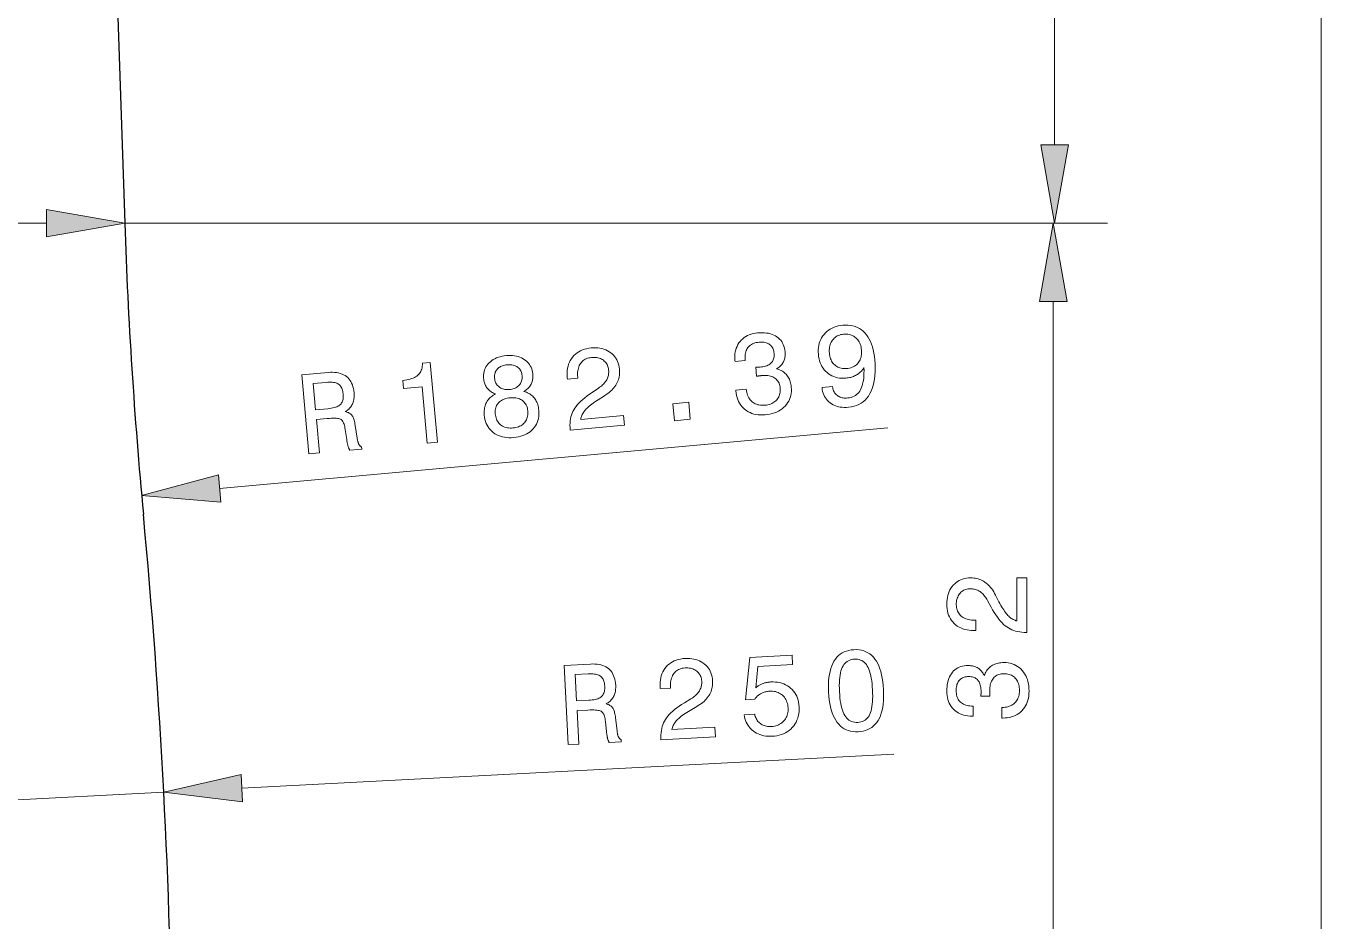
# Model space of a CAD drawing. Extents: x 0 to 297, y 0 to 420.
# Drawn here: x 159.13 to 208.02, y 247.04 to 280.85 of the extents above; entities that cross this region are included whole.
import ezdxf

# ---------------------------------------------------------------- set-up
doc = ezdxf.new("R2010")
doc.units = 0

msp = doc.modelspace()

# ---------------------------------------------------------------- linework, layer by layer
at = {"color": 7, "lineweight": 30}
msp.add_line((160.663, 338.402), (162.863, 273.402), dxfattribs=at)
at = {"color": 7, "lineweight": 13}
for p, q in [((197.963, 276.356), (197.963, 338.447)), ((208.02, 118.356), (208.02, 338.447)), ((136.018, 273.402), (159.909, 273.402)), ((162.863, 273.402), (199.963, 273.402)), ((162.863, 273.402), (199.912, 273.402)), ((197.912, 244.356), (197.912, 270.447)), ((166.445, 263.383), (191.673, 265.668)), ((167.287, 252.067), (191.897, 253.35))]:
    msp.add_line(p, q, dxfattribs=at)
at = {"color": 7, "lineweight": 13, "ltscale": 0.25}
msp.add_line((154.35, 251.393), (164.337, 251.913), dxfattribs=at)
at = {"color": 7, "lineweight": 13}
for points in [[(197.442, 276.356), (197.963, 273.402), (198.484, 276.356)], [(159.909, 272.881), (162.863, 273.402), (159.909, 273.922)], [(198.432, 270.447), (197.912, 273.402), (197.391, 270.447)], [(189.183, 267.192), (189.578, 267.228), (189.586, 267.184), (189.595, 267.143), (189.608, 267.103), (189.622, 267.066), (189.64, 267.032), (189.659, 266.999), (189.681, 266.969), (189.706, 266.94), (189.733, 266.914), (189.762, 266.891), (189.794, 266.87), (189.827, 266.851), (189.862, 266.835), (189.899, 266.822), (189.938, 266.811), (189.978, 266.804), (190.021, 266.799), (190.065, 266.796), (190.111, 266.797), (190.159, 266.8), (190.223, 266.808), (190.283, 266.822), (190.339, 266.84), (190.392, 266.864), (190.442, 266.893), (190.488, 266.927), (190.53, 266.966), (190.569, 267.01), (190.605, 267.059), (190.636, 267.113), (190.665, 267.172), (190.69, 267.237), (190.711, 267.307), (190.729, 267.382), (190.744, 267.463), (190.755, 267.549), (190.763, 267.641), (190.767, 267.737), (190.768, 267.84), (190.766, 267.947), (190.743, 267.913), (190.719, 267.88), (190.694, 267.849), (190.667, 267.819), (190.64, 267.791), (190.611, 267.764), (190.58, 267.738), (190.549, 267.715), (190.516, 267.692), (190.482, 267.671), (190.447, 267.652), (190.411, 267.635), (190.374, 267.618), (190.336, 267.604), (190.297, 267.591), (190.257, 267.58), (190.216, 267.57), (190.174, 267.562), (190.131, 267.556), (190.087, 267.551), (190.003, 267.546), (189.922, 267.547), (189.844, 267.554), (189.769, 267.566), (189.696, 267.584), (189.626, 267.608), (189.559, 267.638), (189.494, 267.673), (189.432, 267.714), (189.373, 267.76), (189.318, 267.812), (189.268, 267.868), (189.222, 267.927), (189.182, 267.99), (189.146, 268.058), (189.116, 268.129), (189.09, 268.204), (189.07, 268.283), (189.054, 268.367), (189.044, 268.454), (189.039, 268.542), (189.039, 268.627), (189.046, 268.709), (189.059, 268.788), (189.077, 268.865), (189.102, 268.939), (189.132, 269.009), (189.168, 269.077), (189.21, 269.142), (189.258, 269.204), (189.311, 269.262), (189.368, 269.315), (189.429, 269.363), (189.494, 269.405), (189.563, 269.442), (189.636, 269.474), (189.713, 269.501), (189.793, 269.522), (189.878, 269.538), (189.967, 269.549), (190.069, 269.555), (190.168, 269.553), (190.262, 269.543), (190.351, 269.525), (190.437, 269.5), (190.518, 269.467), (190.595, 269.427), (190.668, 269.378), (190.736, 269.322), (190.801, 269.258), (190.861, 269.187), (190.915, 269.109), (190.965, 269.024), (191.01, 268.932), (191.05, 268.834), (191.084, 268.728), (191.114, 268.615), (191.139, 268.496), (191.159, 268.369), (191.174, 268.236), (191.185, 268.078), (191.19, 267.926), (191.188, 267.782), (191.18, 267.644), (191.165, 267.514), (191.143, 267.39), (191.115, 267.273), (191.08, 267.163), (191.039, 267.06), (190.991, 266.964), (190.936, 266.875), (190.876, 266.795), (190.811, 266.723), (190.739, 266.659), (190.661, 266.604), (190.578, 266.557), (190.489, 266.518), (190.394, 266.487), (190.293, 266.465), (190.186, 266.451), (190.103, 266.445), (190.023, 266.445), (189.945, 266.449), (189.871, 266.458), (189.8, 266.472), (189.732, 266.491), (189.667, 266.515), (189.605, 266.543), (189.546, 266.576), (189.49, 266.614), (189.438, 266.656), (189.39, 266.702), (189.348, 266.751), (189.31, 266.803), (189.277, 266.86), (189.249, 266.919), (189.225, 266.982), (189.207, 267.048), (189.193, 267.118)], [(185.928, 267.096), (186.325, 267.132), (186.333, 267.071), (186.345, 267.012), (186.359, 266.957), (186.376, 266.905), (186.397, 266.857), (186.42, 266.811), (186.446, 266.768), (186.475, 266.729), (186.507, 266.693), (186.542, 266.659), (186.58, 266.63), (186.62, 266.604), (186.662, 266.581), (186.707, 266.563), (186.754, 266.548), (186.804, 266.536), (186.855, 266.529), (186.91, 266.525), (186.966, 266.525), (187.025, 266.529), (187.082, 266.535), (187.137, 266.545), (187.189, 266.558), (187.238, 266.573), (187.284, 266.592), (187.328, 266.613), (187.368, 266.637), (187.406, 266.665), (187.441, 266.695), (187.474, 266.728), (187.503, 266.763), (187.528, 266.801), (187.55, 266.841), (187.569, 266.883), (187.584, 266.926), (187.595, 266.972), (187.602, 267.02), (187.606, 267.07), (187.607, 267.122), (187.604, 267.176), (187.597, 267.224), (187.588, 267.271), (187.576, 267.314), (187.56, 267.356), (187.542, 267.394), (187.52, 267.43), (187.495, 267.464), (187.467, 267.495), (187.436, 267.524), (187.401, 267.55), (187.364, 267.573), (187.325, 267.594), (187.283, 267.611), (187.238, 267.625), (187.191, 267.637), (187.142, 267.645), (187.09, 267.65), (187.035, 267.652), (186.979, 267.651), (186.919, 267.647), (186.911, 267.646), (186.902, 267.646), (186.894, 267.645), (186.885, 267.644), (186.876, 267.643), (186.868, 267.642), (186.859, 267.641), (186.85, 267.64), (186.841, 267.638), (186.831, 267.637), (186.822, 267.636), (186.812, 267.634), (186.801, 267.633), (186.79, 267.631), (186.778, 267.63), (186.766, 267.628), (186.753, 267.626), (186.739, 267.624), (186.725, 267.622), (186.71, 267.62), (186.68, 267.958), (186.689, 267.958), (186.698, 267.959), (186.707, 267.959), (186.716, 267.96), (186.725, 267.96), (186.734, 267.961), (186.742, 267.961), (186.751, 267.962), (186.76, 267.962), (186.768, 267.963), (186.776, 267.963), (186.785, 267.964), (186.793, 267.964), (186.801, 267.965), (186.809, 267.966), (186.816, 267.966), (186.824, 267.967), (186.831, 267.967), (186.839, 267.968), (186.846, 267.969), (186.902, 267.975), (186.955, 267.983), (187.005, 267.993), (187.052, 268.006), (187.096, 268.02), (187.136, 268.036), (187.173, 268.055), (187.207, 268.075), (187.237, 268.098), (187.265, 268.122), (187.289, 268.148), (187.311, 268.177), (187.329, 268.208), (187.344, 268.241), (187.357, 268.276), (187.366, 268.313), (187.372, 268.353), (187.375, 268.395), (187.376, 268.438), (187.373, 268.484), (187.367, 268.528), (187.36, 268.57), (187.349, 268.61), (187.336, 268.647), (187.321, 268.682), (187.303, 268.714), (187.282, 268.744), (187.259, 268.772), (187.234, 268.797), (187.206, 268.821), (187.175, 268.841), (187.143, 268.859), (187.108, 268.874), (187.071, 268.887), (187.033, 268.897), (186.991, 268.904), (186.948, 268.909), (186.903, 268.911), (186.855, 268.91), (186.805, 268.907), (186.75, 268.9), (186.697, 268.891), (186.648, 268.878), (186.601, 268.862), (186.558, 268.844), (186.517, 268.822), (186.48, 268.798), (186.446, 268.77), (186.415, 268.74), (186.386, 268.706), (186.361, 268.67), (186.34, 268.631), (186.321, 268.589), (186.306, 268.544), (186.293, 268.497), (186.285, 268.446), (186.279, 268.393), (186.277, 268.338), (186.277, 268.279), (186.281, 268.218), (185.899, 268.184), (185.897, 268.213), (185.891, 268.299), (185.892, 268.382), (185.897, 268.462), (185.908, 268.539), (185.925, 268.613), (185.947, 268.684), (185.974, 268.751), (186.007, 268.816), (186.045, 268.877), (186.088, 268.935), (186.137, 268.989), (186.189, 269.039), (186.245, 269.083), (186.306, 269.123), (186.37, 269.158), (186.439, 269.187), (186.511, 269.212), (186.587, 269.232), (186.668, 269.248), (186.752, 269.258), (186.842, 269.264), (186.928, 269.265), (187.01, 269.262), (187.089, 269.254), (187.163, 269.242), (187.234, 269.225), (187.302, 269.203), (187.365, 269.177), (187.425, 269.146), (187.481, 269.11), (187.533, 269.07), (187.58, 269.027), (187.623, 268.979), (187.66, 268.928), (187.693, 268.873), (187.721, 268.814), (187.745, 268.752), (187.764, 268.685), (187.778, 268.615), (187.787, 268.541), (187.79, 268.498), (187.791, 268.456), (187.79, 268.416), (187.786, 268.376), (187.781, 268.338), (187.774, 268.301), (187.765, 268.265), (187.753, 268.23), (187.74, 268.196), (187.725, 268.163), (187.708, 268.131), (187.688, 268.1), (187.667, 268.071), (187.644, 268.044), (187.619, 268.017), (187.592, 267.992), (187.562, 267.968), (187.531, 267.945), (187.498, 267.924), (187.464, 267.904), (187.512, 267.89), (187.559, 267.873), (187.604, 267.854), (187.646, 267.833), (187.686, 267.81), (187.724, 267.785), (187.76, 267.758), (187.794, 267.728), (187.825, 267.696), (187.855, 267.662), (187.882, 267.626), (187.907, 267.588), (187.929, 267.548), (187.95, 267.506), (187.967, 267.462), (187.983, 267.416), (187.996, 267.369), (188.007, 267.319), (188.015, 267.267), (188.021, 267.214), (188.026, 267.129), (188.025, 267.047), (188.017, 266.968), (188.003, 266.892), (187.983, 266.819), (187.957, 266.749), (187.924, 266.681), (187.886, 266.617), (187.841, 266.555), (187.79, 266.496), (187.734, 266.441), (187.673, 266.391), (187.608, 266.346), (187.539, 266.305), (187.465, 266.27), (187.388, 266.239), (187.305, 266.213), (187.219, 266.192), (187.128, 266.176), (187.033, 266.165), (186.942, 266.16), (186.854, 266.16), (186.77, 266.166), (186.689, 266.178), (186.611, 266.195), (186.537, 266.219), (186.465, 266.248), (186.397, 266.282), (186.333, 266.323), (186.271, 266.369), (186.214, 266.42), (186.162, 266.476), (186.115, 266.535), (186.073, 266.599), (186.036, 266.667), (186.005, 266.738), (185.978, 266.814), (185.957, 266.894), (185.941, 266.978), (185.931, 267.067)], [(189.459, 268.495), (189.466, 268.439), (189.476, 268.385), (189.488, 268.333), (189.504, 268.285), (189.523, 268.238), (189.545, 268.195), (189.569, 268.154), (189.597, 268.116), (189.628, 268.08), (189.662, 268.047), (189.698, 268.017), (189.736, 267.991), (189.775, 267.968), (189.817, 267.949), (189.86, 267.934), (189.905, 267.922), (189.952, 267.914), (190, 267.91), (190.05, 267.909), (190.102, 267.912), (190.16, 267.919), (190.214, 267.929), (190.266, 267.943), (190.315, 267.959), (190.361, 267.979), (190.404, 268.002), (190.444, 268.028), (190.482, 268.057), (190.516, 268.09), (190.548, 268.125), (190.576, 268.164), (190.601, 268.204), (190.623, 268.247), (190.64, 268.292), (190.655, 268.339), (190.665, 268.389), (190.672, 268.441), (190.676, 268.495), (190.676, 268.551), (190.672, 268.61), (190.665, 268.668), (190.655, 268.724), (190.642, 268.777), (190.626, 268.828), (190.606, 268.875), (190.584, 268.92), (190.558, 268.962), (190.529, 269.002), (190.497, 269.038), (190.462, 269.072), (190.424, 269.103), (190.385, 269.129), (190.343, 269.153), (190.3, 269.172), (190.254, 269.187), (190.207, 269.199), (190.158, 269.207), (190.106, 269.212), (190.053, 269.212), (189.998, 269.209), (189.945, 269.202), (189.895, 269.192), (189.847, 269.179), (189.802, 269.162), (189.759, 269.142), (189.719, 269.118), (189.68, 269.09), (189.645, 269.06), (189.611, 269.026), (189.581, 268.988), (189.553, 268.948), (189.528, 268.905), (189.507, 268.861), (189.49, 268.815), (189.476, 268.767), (189.466, 268.716), (189.459, 268.664), (189.455, 268.61), (189.455, 268.554)], [(176.862, 266.952), (176.822, 266.967), (176.783, 266.984), (176.747, 267.002), (176.712, 267.022), (176.679, 267.043), (176.648, 267.066), (176.619, 267.09), (176.592, 267.115), (176.567, 267.142), (176.543, 267.171), (176.522, 267.201), (176.502, 267.233), (176.484, 267.266), (176.468, 267.301), (176.454, 267.337), (176.441, 267.376), (176.431, 267.415), (176.422, 267.457), (176.415, 267.5), (176.41, 267.544), (176.407, 267.612), (176.409, 267.677), (176.416, 267.74), (176.428, 267.801), (176.446, 267.86), (176.47, 267.917), (176.498, 267.972), (176.533, 268.025), (176.572, 268.075), (176.617, 268.124), (176.666, 268.169), (176.719, 268.211), (176.775, 268.248), (176.835, 268.282), (176.899, 268.311), (176.966, 268.337), (177.036, 268.358), (177.11, 268.376), (177.187, 268.389), (177.268, 268.399), (177.35, 268.404), (177.429, 268.405), (177.505, 268.401), (177.578, 268.392), (177.649, 268.379), (177.716, 268.362), (177.781, 268.339), (177.843, 268.313), (177.902, 268.281), (177.959, 268.245), (178.011, 268.206), (178.059, 268.163), (178.101, 268.117), (178.139, 268.068), (178.172, 268.016), (178.2, 267.962), (178.224, 267.904), (178.242, 267.843), (178.255, 267.779), (178.264, 267.712), (178.267, 267.667), (178.268, 267.623), (178.267, 267.581), (178.264, 267.539), (178.259, 267.499), (178.252, 267.461), (178.243, 267.423), (178.231, 267.387), (178.218, 267.353), (178.202, 267.319), (178.185, 267.287), (178.165, 267.256), (178.143, 267.226), (178.119, 267.197), (178.093, 267.169), (178.064, 267.143), (178.033, 267.118), (178.001, 267.094), (177.966, 267.071), (177.928, 267.049), (177.978, 267.034), (178.025, 267.016), (178.071, 266.997), (178.114, 266.975), (178.154, 266.951), (178.193, 266.925), (178.229, 266.897), (178.263, 266.866), (178.295, 266.834), (178.325, 266.799), (178.352, 266.762), (178.377, 266.723), (178.399, 266.682), (178.42, 266.639), (178.438, 266.595), (178.453, 266.548), (178.466, 266.499), (178.477, 266.449), (178.486, 266.396), (178.492, 266.342), (178.497, 266.257), (178.496, 266.176), (178.489, 266.097), (178.476, 266.021), (178.457, 265.949), (178.433, 265.879), (178.402, 265.812), (178.366, 265.749), (178.324, 265.688), (178.276, 265.63), (178.223, 265.576), (178.165, 265.527), (178.103, 265.483), (178.037, 265.443), (177.967, 265.408), (177.892, 265.378), (177.812, 265.353), (177.729, 265.333), (177.641, 265.317), (177.549, 265.306), (177.456, 265.3), (177.366, 265.3), (177.281, 265.305), (177.198, 265.316), (177.119, 265.332), (177.044, 265.353), (176.971, 265.38), (176.903, 265.413), (176.838, 265.451), (176.776, 265.494), (176.718, 265.542), (176.666, 265.595), (176.619, 265.651), (176.577, 265.711), (176.541, 265.775), (176.509, 265.843), (176.483, 265.915), (176.462, 265.992), (176.447, 266.072), (176.436, 266.156), (176.433, 266.21), (176.432, 266.264), (176.433, 266.315), (176.438, 266.365), (176.445, 266.414), (176.454, 266.461), (176.466, 266.507), (176.481, 266.551), (176.499, 266.594), (176.519, 266.635), (176.542, 266.675), (176.567, 266.713), (176.595, 266.749), (176.625, 266.783), (176.658, 266.816), (176.694, 266.846), (176.732, 266.875), (176.773, 266.903), (176.816, 266.928)], [(179.678, 265.586), (179.677, 265.598), (179.671, 265.686), (179.67, 265.77), (179.673, 265.853), (179.68, 265.932), (179.692, 266.009), (179.708, 266.084), (179.728, 266.156), (179.753, 266.226), (179.782, 266.293), (179.816, 266.357), (179.855, 266.42), (179.901, 266.484), (179.953, 266.549), (180.012, 266.614), (180.078, 266.679), (180.15, 266.745), (180.229, 266.811), (180.315, 266.878), (180.407, 266.945), (180.506, 267.013), (180.747, 267.175), (180.789, 267.204), (180.829, 267.234), (180.866, 267.263), (180.901, 267.294), (180.933, 267.324), (180.963, 267.355), (180.99, 267.387), (181.014, 267.419), (181.036, 267.451), (181.056, 267.483), (181.073, 267.517), (181.088, 267.551), (181.101, 267.586), (181.111, 267.621), (181.119, 267.658), (181.125, 267.696), (181.129, 267.734), (181.131, 267.774), (181.131, 267.814), (181.128, 267.855), (181.122, 267.901), (181.113, 267.946), (181.101, 267.988), (181.086, 268.028), (181.068, 268.066), (181.047, 268.102), (181.022, 268.135), (180.995, 268.167), (180.964, 268.196), (180.931, 268.223), (180.894, 268.248), (180.856, 268.27), (180.816, 268.288), (180.774, 268.303), (180.73, 268.316), (180.684, 268.325), (180.637, 268.331), (180.587, 268.334), (180.535, 268.333), (180.482, 268.33), (180.429, 268.323), (180.379, 268.313), (180.331, 268.3), (180.286, 268.282), (180.244, 268.262), (180.204, 268.238), (180.167, 268.21), (180.132, 268.179), (180.1, 268.145), (180.071, 268.106), (180.045, 268.065), (180.022, 268.022), (180.003, 267.976), (179.986, 267.927), (179.974, 267.876), (179.964, 267.823), (179.958, 267.767), (179.956, 267.709), (179.957, 267.648), (179.961, 267.584), (179.964, 267.548), (179.573, 267.513), (179.568, 267.574), (179.562, 267.667), (179.562, 267.756), (179.568, 267.842), (179.58, 267.924), (179.597, 268.003), (179.62, 268.079), (179.648, 268.151), (179.683, 268.22), (179.723, 268.285), (179.769, 268.347), (179.82, 268.404), (179.875, 268.457), (179.935, 268.504), (179.998, 268.546), (180.067, 268.583), (180.139, 268.614), (180.216, 268.641), (180.297, 268.662), (180.383, 268.678), (180.472, 268.689), (180.559, 268.694), (180.643, 268.695), (180.724, 268.689), (180.802, 268.679), (180.877, 268.664), (180.949, 268.643), (181.018, 268.617), (181.084, 268.586), (181.147, 268.549), (181.207, 268.508), (181.264, 268.462), (181.315, 268.412), (181.361, 268.359), (181.402, 268.303), (181.437, 268.242), (181.468, 268.179), (181.493, 268.111), (181.513, 268.04), (181.528, 267.966), (181.538, 267.888), (181.542, 267.827), (181.542, 267.767), (181.54, 267.708), (181.534, 267.651), (181.524, 267.595), (181.511, 267.54), (181.495, 267.486), (181.476, 267.434), (181.453, 267.383), (181.427, 267.333), (181.398, 267.284), (181.365, 267.236), (181.328, 267.189), (181.289, 267.143), (181.245, 267.098), (181.198, 267.054), (181.148, 267.011), (181.094, 266.968), (181.037, 266.927), (180.977, 266.887), (180.736, 266.736), (180.67, 266.692), (180.607, 266.65), (180.549, 266.609), (180.494, 266.569), (180.444, 266.53), (180.397, 266.492), (180.355, 266.455), (180.316, 266.419), (180.282, 266.385), (180.251, 266.351), (180.224, 266.318), (180.199, 266.284), (180.176, 266.249), (180.155, 266.215), (180.136, 266.179), (180.119, 266.143), (180.105, 266.107), (180.093, 266.07), (180.083, 266.032), (180.075, 265.994), (181.696, 266.141), (181.73, 265.772)], [(174.28, 265.097), (174.088, 267.221), (173.39, 267.158), (173.363, 267.463), (173.438, 267.472), (173.508, 267.484), (173.574, 267.497), (173.636, 267.513), (173.694, 267.532), (173.748, 267.552), (173.798, 267.575), (173.843, 267.6), (173.884, 267.627), (173.921, 267.656), (173.954, 267.688), (173.984, 267.723), (174.011, 267.761), (174.035, 267.802), (174.055, 267.846), (174.072, 267.894), (174.085, 267.944), (174.096, 267.997), (174.103, 268.053), (174.106, 268.112), (174.398, 268.139), (174.671, 265.132)], [(176.823, 267.548), (176.828, 267.506), (176.836, 267.466), (176.846, 267.428), (176.86, 267.392), (176.876, 267.358), (176.894, 267.325), (176.915, 267.295), (176.939, 267.267), (176.966, 267.241), (176.996, 267.216), (177.027, 267.194), (177.06, 267.175), (177.095, 267.158), (177.131, 267.144), (177.169, 267.133), (177.209, 267.125), (177.25, 267.12), (177.293, 267.117), (177.338, 267.117), (177.384, 267.12), (177.431, 267.126), (177.475, 267.134), (177.517, 267.144), (177.557, 267.157), (177.595, 267.172), (177.63, 267.19), (177.664, 267.21), (177.695, 267.232), (177.724, 267.257), (177.751, 267.285), (177.776, 267.314), (177.797, 267.345), (177.816, 267.377), (177.831, 267.41), (177.844, 267.445), (177.854, 267.482), (177.86, 267.52), (177.864, 267.559), (177.864, 267.6), (177.862, 267.642), (177.857, 267.684), (177.849, 267.723), (177.839, 267.761), (177.826, 267.796), (177.81, 267.83), (177.792, 267.861), (177.771, 267.891), (177.748, 267.918), (177.721, 267.943), (177.693, 267.966), (177.662, 267.987), (177.629, 268.005), (177.595, 268.02), (177.558, 268.033), (177.52, 268.043), (177.479, 268.051), (177.437, 268.056), (177.393, 268.058), (177.347, 268.057), (177.3, 268.054), (177.252, 268.049), (177.208, 268.041), (177.165, 268.031), (177.125, 268.019), (177.087, 268.004), (177.051, 267.987), (177.017, 267.968), (176.986, 267.947), (176.957, 267.923), (176.931, 267.897), (176.907, 267.869), (176.886, 267.84), (176.867, 267.809), (176.852, 267.776), (176.84, 267.742), (176.831, 267.706), (176.824, 267.669), (176.821, 267.63), (176.82, 267.59)], [(169.813, 264.692), (169.543, 267.676), (170.54, 267.766), (170.627, 267.772), (170.709, 267.773), (170.788, 267.769), (170.863, 267.76), (170.934, 267.747), (171.001, 267.729), (171.065, 267.706), (171.124, 267.679), (171.18, 267.646), (171.232, 267.61), (171.28, 267.568), (171.324, 267.522), (171.363, 267.472), (171.398, 267.417), (171.429, 267.358), (171.456, 267.295), (171.479, 267.227), (171.497, 267.155), (171.511, 267.078), (171.52, 266.997), (171.524, 266.949), (171.525, 266.902), (171.524, 266.856), (171.521, 266.812), (171.516, 266.768), (171.509, 266.727), (171.499, 266.686), (171.488, 266.647), (171.474, 266.609), (171.458, 266.573), (171.44, 266.538), (171.42, 266.504), (171.398, 266.472), (171.374, 266.441), (171.348, 266.411), (171.32, 266.383), (171.29, 266.357), (171.258, 266.332), (171.223, 266.308), (171.187, 266.286), (171.22, 266.278), (171.251, 266.269), (171.28, 266.258), (171.308, 266.246), (171.333, 266.233), (171.358, 266.218), (171.38, 266.202), (171.401, 266.185), (171.419, 266.166), (171.437, 266.146), (171.452, 266.124), (171.468, 266.098), (171.482, 266.069), (171.496, 266.036), (171.509, 266), (171.521, 265.96), (171.532, 265.917), (171.543, 265.87), (171.553, 265.82), (171.562, 265.767), (171.637, 265.285), (171.642, 265.254), (171.648, 265.226), (171.653, 265.199), (171.659, 265.173), (171.665, 265.15), (171.671, 265.128), (171.678, 265.108), (171.684, 265.089), (171.691, 265.073), (171.698, 265.058), (171.706, 265.044), (171.714, 265.031), (171.723, 265.019), (171.732, 265.007), (171.742, 264.996), (171.752, 264.987), (171.764, 264.977), (171.775, 264.969), (171.788, 264.961), (171.801, 264.955), (171.808, 264.873), (171.357, 264.832), (171.35, 264.841), (171.343, 264.852), (171.337, 264.864), (171.331, 264.876), (171.324, 264.89), (171.318, 264.904), (171.312, 264.92), (171.307, 264.936), (171.301, 264.954), (171.295, 264.972), (171.29, 264.992), (171.284, 265.013), (171.279, 265.035), (171.273, 265.059), (171.268, 265.084), (171.263, 265.111), (171.258, 265.138), (171.252, 265.168), (171.247, 265.198), (171.242, 265.23), (171.186, 265.615), (171.177, 265.67), (171.166, 265.722), (171.154, 265.77), (171.141, 265.813), (171.126, 265.852), (171.11, 265.887), (171.093, 265.917), (171.074, 265.944), (171.054, 265.966), (171.032, 265.984), (171.007, 265.998), (170.976, 266.011), (170.938, 266.021), (170.895, 266.028), (170.846, 266.033), (170.79, 266.036), (170.729, 266.037), (170.661, 266.035), (170.587, 266.031), (170.508, 266.025), (170.098, 265.988), (170.212, 264.728)], [(170.462, 267.391), (169.975, 267.346), (170.065, 266.353), (170.525, 266.395), (170.593, 266.402), (170.656, 266.412), (170.715, 266.423), (170.77, 266.436), (170.82, 266.451), (170.866, 266.468), (170.907, 266.487), (170.944, 266.507), (170.976, 266.53), (171.004, 266.555), (171.028, 266.582), (171.049, 266.612), (171.067, 266.644), (171.082, 266.68), (171.094, 266.718), (171.103, 266.759), (171.108, 266.803), (171.111, 266.85), (171.111, 266.899), (171.107, 266.952), (171.101, 267.003), (171.093, 267.051), (171.082, 267.096), (171.069, 267.137), (171.053, 267.175), (171.034, 267.211), (171.014, 267.242), (170.99, 267.271), (170.965, 267.296), (170.937, 267.318), (170.906, 267.337), (170.871, 267.354), (170.832, 267.368), (170.79, 267.379), (170.745, 267.387), (170.695, 267.393), (170.643, 267.397), (170.586, 267.397), (170.526, 267.395)], [(176.849, 266.202), (176.856, 266.148), (176.865, 266.098), (176.878, 266.049), (176.894, 266.004), (176.913, 265.961), (176.935, 265.921), (176.96, 265.883), (176.988, 265.848), (177.019, 265.815), (177.053, 265.785), (177.09, 265.758), (177.129, 265.734), (177.17, 265.714), (177.213, 265.697), (177.258, 265.684), (177.306, 265.674), (177.355, 265.667), (177.407, 265.664), (177.46, 265.664), (177.516, 265.667), (177.572, 265.674), (177.625, 265.683), (177.675, 265.696), (177.723, 265.711), (177.768, 265.73), (177.81, 265.751), (177.849, 265.776), (177.886, 265.803), (177.92, 265.833), (177.952, 265.866), (177.98, 265.902), (178.005, 265.94), (178.026, 265.979), (178.044, 266.021), (178.059, 266.065), (178.069, 266.11), (178.077, 266.158), (178.08, 266.208), (178.081, 266.259), (178.078, 266.313), (178.071, 266.362), (178.062, 266.41), (178.05, 266.454), (178.035, 266.497), (178.016, 266.537), (177.994, 266.574), (177.97, 266.609), (177.942, 266.642), (177.911, 266.672), (177.877, 266.7), (177.841, 266.725), (177.802, 266.747), (177.761, 266.766), (177.718, 266.781), (177.673, 266.793), (177.625, 266.803), (177.575, 266.809), (177.523, 266.811), (177.469, 266.811), (177.413, 266.807), (177.357, 266.801), (177.304, 266.791), (177.253, 266.779), (177.206, 266.765), (177.161, 266.747), (177.119, 266.727), (177.079, 266.704), (177.042, 266.678), (177.008, 266.65), (176.977, 266.618), (176.948, 266.585), (176.923, 266.55), (176.902, 266.513), (176.884, 266.474), (176.87, 266.433), (176.859, 266.39), (176.851, 266.346), (176.847, 266.3), (176.846, 266.251)], [(183.615, 265.942), (183.557, 266.583), (184.151, 266.637), (184.209, 265.996)], [(166.398, 263.902), (163.503, 263.116), (166.492, 262.864)], [(196.912, 257.947), (196.899, 257.947), (196.811, 257.949), (196.727, 257.955), (196.645, 257.966), (196.566, 257.98), (196.491, 257.999), (196.418, 258.021), (196.348, 258.048), (196.281, 258.079), (196.217, 258.114), (196.156, 258.154), (196.096, 258.198), (196.037, 258.25), (195.977, 258.307), (195.918, 258.372), (195.859, 258.443), (195.8, 258.521), (195.741, 258.606), (195.682, 258.697), (195.623, 258.795), (195.564, 258.9), (195.425, 259.155), (195.4, 259.2), (195.374, 259.242), (195.348, 259.282), (195.321, 259.319), (195.293, 259.354), (195.265, 259.386), (195.236, 259.416), (195.207, 259.443), (195.177, 259.468), (195.146, 259.49), (195.114, 259.51), (195.082, 259.528), (195.048, 259.544), (195.013, 259.558), (194.978, 259.569), (194.941, 259.579), (194.903, 259.586), (194.864, 259.591), (194.823, 259.595), (194.782, 259.596), (194.736, 259.594), (194.691, 259.589), (194.648, 259.581), (194.606, 259.569), (194.567, 259.555), (194.529, 259.537), (194.494, 259.516), (194.46, 259.491), (194.428, 259.463), (194.397, 259.432), (194.37, 259.398), (194.345, 259.362), (194.323, 259.324), (194.304, 259.284), (194.288, 259.241), (194.274, 259.196), (194.264, 259.149), (194.257, 259.1), (194.252, 259.048), (194.251, 258.995), (194.253, 258.941), (194.258, 258.891), (194.268, 258.842), (194.281, 258.796), (194.297, 258.751), (194.318, 258.71), (194.342, 258.67), (194.37, 258.633), (194.401, 258.598), (194.436, 258.566), (194.475, 258.536), (194.516, 258.509), (194.56, 258.486), (194.607, 258.465), (194.657, 258.448), (194.709, 258.434), (194.764, 258.423), (194.822, 258.415), (194.883, 258.41), (194.947, 258.409), (194.983, 258.409), (194.983, 258.017), (194.921, 258.017), (194.828, 258.019), (194.74, 258.027), (194.655, 258.041), (194.573, 258.06), (194.496, 258.084), (194.423, 258.114), (194.354, 258.149), (194.289, 258.189), (194.227, 258.235), (194.17, 258.286), (194.117, 258.342), (194.07, 258.402), (194.028, 258.466), (193.992, 258.533), (193.962, 258.604), (193.937, 258.679), (193.918, 258.758), (193.904, 258.841), (193.895, 258.927), (193.893, 259.018), (193.895, 259.105), (193.902, 259.188), (193.915, 259.268), (193.932, 259.345), (193.954, 259.418), (193.981, 259.488), (194.013, 259.555), (194.05, 259.618), (194.092, 259.677), (194.139, 259.734), (194.19, 259.786), (194.244, 259.832), (194.301, 259.873), (194.361, 259.908), (194.424, 259.938), (194.491, 259.963), (194.56, 259.982), (194.632, 259.996), (194.708, 260.004), (194.786, 260.007), (194.848, 260.005), (194.907, 260), (194.965, 259.992), (195.022, 259.981), (195.077, 259.967), (195.131, 259.949), (195.183, 259.928), (195.233, 259.904), (195.282, 259.877), (195.329, 259.846), (195.375, 259.813), (195.42, 259.776), (195.464, 259.735), (195.506, 259.691), (195.547, 259.644), (195.586, 259.593), (195.625, 259.539), (195.662, 259.482), (195.698, 259.421), (195.733, 259.357), (195.862, 259.104), (195.899, 259.034), (195.935, 258.968), (195.971, 258.906), (196.006, 258.849), (196.04, 258.795), (196.074, 258.745), (196.107, 258.699), (196.139, 258.658), (196.17, 258.62), (196.201, 258.587), (196.232, 258.556), (196.263, 258.528), (196.295, 258.502), (196.328, 258.478), (196.362, 258.456), (196.396, 258.437), (196.431, 258.419), (196.467, 258.404), (196.503, 258.39), (196.54, 258.379), (196.54, 260.007), (196.912, 260.007)], [(189.429, 255.687), (189.424, 255.836), (189.425, 255.977), (189.431, 256.112), (189.443, 256.24), (189.461, 256.36), (189.484, 256.474), (189.513, 256.58), (189.548, 256.68), (189.588, 256.772), (189.634, 256.858), (189.686, 256.936), (189.743, 257.007), (189.805, 257.07), (189.872, 257.125), (189.944, 257.173), (190.022, 257.213), (190.105, 257.245), (190.194, 257.269), (190.287, 257.286), (190.386, 257.295), (190.486, 257.296), (190.582, 257.29), (190.673, 257.275), (190.759, 257.251), (190.841, 257.22), (190.918, 257.181), (190.99, 257.133), (191.058, 257.078), (191.122, 257.014), (191.18, 256.942), (191.235, 256.862), (191.284, 256.774), (191.328, 256.679), (191.368, 256.576), (191.402, 256.465), (191.432, 256.347), (191.457, 256.22), (191.477, 256.087), (191.493, 255.945), (191.503, 255.795), (191.508, 255.646), (191.508, 255.504), (191.502, 255.369), (191.49, 255.241), (191.472, 255.121), (191.449, 255.008), (191.421, 254.901), (191.387, 254.802), (191.347, 254.711), (191.301, 254.626), (191.25, 254.549), (191.194, 254.479), (191.132, 254.417), (191.065, 254.362), (190.992, 254.315), (190.914, 254.276), (190.83, 254.244), (190.742, 254.22), (190.647, 254.203), (190.548, 254.194), (190.449, 254.193), (190.354, 254.2), (190.263, 254.215), (190.177, 254.238), (190.096, 254.269), (190.019, 254.309), (189.946, 254.356), (189.878, 254.412), (189.814, 254.476), (189.755, 254.547), (189.7, 254.627), (189.65, 254.715), (189.605, 254.81), (189.565, 254.912), (189.53, 255.022), (189.5, 255.14), (189.475, 255.266), (189.455, 255.399), (189.44, 255.539)], [(179.601, 253.71), (179.445, 256.702), (180.445, 256.754), (180.532, 256.756), (180.614, 256.754), (180.693, 256.747), (180.767, 256.736), (180.837, 256.72), (180.904, 256.699), (180.967, 256.674), (181.025, 256.644), (181.08, 256.61), (181.13, 256.571), (181.177, 256.528), (181.219, 256.48), (181.256, 256.429), (181.289, 256.373), (181.318, 256.312), (181.342, 256.248), (181.362, 256.18), (181.377, 256.107), (181.388, 256.03), (181.395, 255.948), (181.396, 255.9), (181.396, 255.853), (181.393, 255.807), (181.389, 255.763), (181.382, 255.72), (181.373, 255.678), (181.362, 255.638), (181.349, 255.599), (181.334, 255.562), (181.317, 255.526), (181.297, 255.492), (181.276, 255.459), (181.253, 255.428), (181.228, 255.398), (181.201, 255.369), (181.171, 255.342), (181.14, 255.317), (181.107, 255.293), (181.072, 255.271), (181.034, 255.25), (181.067, 255.241), (181.098, 255.23), (181.126, 255.219), (181.154, 255.206), (181.179, 255.192), (181.202, 255.176), (181.224, 255.159), (181.244, 255.141), (181.262, 255.122), (181.279, 255.101), (181.294, 255.078), (181.308, 255.052), (181.321, 255.022), (181.333, 254.988), (181.345, 254.952), (181.356, 254.912), (181.365, 254.868), (181.374, 254.821), (181.382, 254.771), (181.389, 254.717), (181.446, 254.233), (181.45, 254.202), (181.454, 254.173), (181.459, 254.146), (181.464, 254.12), (181.469, 254.097), (181.474, 254.075), (181.48, 254.054), (181.486, 254.035), (181.492, 254.018), (181.498, 254.003), (181.505, 253.989), (181.513, 253.976), (181.521, 253.963), (181.53, 253.951), (181.54, 253.94), (181.55, 253.93), (181.561, 253.921), (181.572, 253.912), (181.584, 253.904), (181.597, 253.896), (181.601, 253.814), (181.148, 253.791), (181.142, 253.801), (181.136, 253.811), (181.13, 253.823), (181.124, 253.836), (181.118, 253.85), (181.113, 253.865), (181.108, 253.88), (181.102, 253.897), (181.097, 253.915), (181.092, 253.933), (181.088, 253.953), (181.083, 253.975), (181.079, 253.997), (181.074, 254.021), (181.07, 254.046), (181.065, 254.073), (181.061, 254.101), (181.057, 254.13), (181.053, 254.161), (181.049, 254.193), (181.008, 254.579), (181.001, 254.636), (180.992, 254.688), (180.982, 254.736), (180.97, 254.779), (180.957, 254.819), (180.942, 254.854), (180.926, 254.885), (180.908, 254.913), (180.889, 254.935), (180.868, 254.954), (180.844, 254.97), (180.813, 254.983), (180.776, 254.994), (180.733, 255.004), (180.684, 255.011), (180.628, 255.016), (180.567, 255.019), (180.499, 255.02), (180.426, 255.019), (180.346, 255.016), (179.935, 254.994), (180.001, 253.731)], [(183.105, 253.893), (183.104, 253.905), (183.102, 253.993), (183.104, 254.078), (183.11, 254.16), (183.12, 254.239), (183.135, 254.316), (183.154, 254.39), (183.177, 254.461), (183.204, 254.529), (183.236, 254.595), (183.272, 254.658), (183.314, 254.72), (183.362, 254.782), (183.416, 254.844), (183.478, 254.907), (183.546, 254.97), (183.621, 255.033), (183.702, 255.096), (183.79, 255.16), (183.885, 255.224), (183.987, 255.288), (184.234, 255.44), (184.277, 255.467), (184.318, 255.495), (184.357, 255.524), (184.392, 255.553), (184.426, 255.582), (184.456, 255.612), (184.485, 255.642), (184.51, 255.673), (184.534, 255.704), (184.554, 255.736), (184.573, 255.769), (184.589, 255.802), (184.603, 255.837), (184.615, 255.872), (184.624, 255.909), (184.632, 255.946), (184.637, 255.984), (184.641, 256.023), (184.642, 256.064), (184.641, 256.105), (184.637, 256.151), (184.629, 256.196), (184.619, 256.239), (184.605, 256.279), (184.589, 256.318), (184.569, 256.354), (184.546, 256.389), (184.519, 256.421), (184.49, 256.452), (184.457, 256.481), (184.422, 256.507), (184.385, 256.53), (184.346, 256.55), (184.304, 256.567), (184.261, 256.58), (184.215, 256.591), (184.168, 256.599), (184.118, 256.604), (184.067, 256.605), (184.013, 256.604), (183.96, 256.6), (183.909, 256.591), (183.861, 256.58), (183.816, 256.564), (183.772, 256.545), (183.732, 256.523), (183.694, 256.496), (183.658, 256.467), (183.625, 256.433), (183.594, 256.397), (183.566, 256.357), (183.542, 256.314), (183.521, 256.269), (183.503, 256.221), (183.488, 256.17), (183.477, 256.117), (183.468, 256.062), (183.464, 256.003), (183.462, 255.942), (183.464, 255.879), (183.466, 255.843), (183.074, 255.823), (183.071, 255.884), (183.069, 255.977), (183.072, 256.066), (183.081, 256.152), (183.096, 256.233), (183.116, 256.312), (183.142, 256.386), (183.173, 256.457), (183.21, 256.525), (183.253, 256.588), (183.301, 256.648), (183.354, 256.704), (183.412, 256.754), (183.473, 256.799), (183.538, 256.838), (183.608, 256.873), (183.682, 256.901), (183.759, 256.925), (183.841, 256.943), (183.927, 256.956), (184.017, 256.963), (184.104, 256.965), (184.188, 256.962), (184.269, 256.954), (184.346, 256.941), (184.42, 256.923), (184.492, 256.899), (184.56, 256.871), (184.625, 256.837), (184.686, 256.798), (184.745, 256.754), (184.8, 256.706), (184.849, 256.655), (184.893, 256.6), (184.931, 256.542), (184.964, 256.48), (184.992, 256.415), (185.015, 256.347), (185.032, 256.275), (185.045, 256.2), (185.051, 256.122), (185.053, 256.061), (185.051, 256.001), (185.046, 255.943), (185.038, 255.885), (185.027, 255.83), (185.012, 255.775), (184.994, 255.722), (184.972, 255.671), (184.948, 255.62), (184.92, 255.572), (184.888, 255.524), (184.854, 255.477), (184.815, 255.432), (184.774, 255.387), (184.729, 255.344), (184.68, 255.302), (184.628, 255.26), (184.573, 255.22), (184.514, 255.181), (184.452, 255.143), (184.206, 255.001), (184.138, 254.961), (184.074, 254.921), (184.014, 254.882), (183.958, 254.844), (183.906, 254.807), (183.858, 254.771), (183.815, 254.736), (183.775, 254.701), (183.739, 254.668), (183.707, 254.635), (183.678, 254.603), (183.652, 254.57), (183.627, 254.537), (183.605, 254.503), (183.585, 254.468), (183.567, 254.433), (183.552, 254.397), (183.538, 254.361), (183.527, 254.323), (183.517, 254.286), (185.143, 254.37), (185.162, 254)], [(186.241, 254.839), (186.641, 254.86), (186.652, 254.815), (186.665, 254.772), (186.681, 254.731), (186.699, 254.692), (186.719, 254.655), (186.741, 254.621), (186.766, 254.589), (186.794, 254.559), (186.823, 254.531), (186.855, 254.505), (186.889, 254.482), (186.925, 254.461), (186.962, 254.443), (187.001, 254.428), (187.041, 254.416), (187.083, 254.406), (187.127, 254.399), (187.172, 254.395), (187.219, 254.393), (187.267, 254.395), (187.326, 254.399), (187.383, 254.408), (187.436, 254.42), (187.488, 254.435), (187.536, 254.455), (187.583, 254.477), (187.626, 254.503), (187.667, 254.533), (187.706, 254.566), (187.742, 254.603), (187.775, 254.643), (187.804, 254.684), (187.829, 254.728), (187.851, 254.774), (187.868, 254.822), (187.882, 254.872), (187.892, 254.925), (187.899, 254.979), (187.901, 255.036), (187.9, 255.095), (187.895, 255.154), (187.887, 255.211), (187.875, 255.266), (187.859, 255.318), (187.84, 255.367), (187.818, 255.413), (187.792, 255.457), (187.763, 255.498), (187.73, 255.536), (187.694, 255.572), (187.654, 255.604), (187.613, 255.633), (187.569, 255.658), (187.523, 255.679), (187.474, 255.696), (187.424, 255.71), (187.371, 255.72), (187.315, 255.726), (187.258, 255.729), (187.198, 255.727), (187.163, 255.725), (187.129, 255.721), (187.096, 255.716), (187.063, 255.709), (187.032, 255.701), (187, 255.692), (186.97, 255.681), (186.94, 255.669), (186.911, 255.656), (186.882, 255.641), (186.855, 255.625), (186.828, 255.608), (186.802, 255.589), (186.776, 255.569), (186.752, 255.548), (186.728, 255.525), (186.705, 255.501), (186.683, 255.476), (186.662, 255.45), (186.642, 255.422), (186.298, 255.404), (186.452, 257.004), (188.052, 257.087), (188.07, 256.733), (186.758, 256.665), (186.68, 255.852), (186.701, 255.872), (186.723, 255.891), (186.746, 255.909), (186.769, 255.926), (186.793, 255.942), (186.818, 255.957), (186.844, 255.972), (186.871, 255.985), (186.898, 255.998), (186.927, 256.01), (186.956, 256.021), (186.985, 256.031), (187.015, 256.04), (187.046, 256.048), (187.078, 256.055), (187.11, 256.061), (187.142, 256.066), (187.175, 256.07), (187.209, 256.074), (187.243, 256.076), (187.334, 256.078), (187.421, 256.074), (187.505, 256.065), (187.585, 256.05), (187.663, 256.029), (187.737, 256.003), (187.807, 255.971), (187.875, 255.933), (187.939, 255.89), (187.999, 255.841), (188.056, 255.787), (188.107, 255.73), (188.152, 255.669), (188.192, 255.604), (188.227, 255.535), (188.256, 255.463), (188.279, 255.387), (188.298, 255.308), (188.311, 255.225), (188.318, 255.138), (188.32, 255.045), (188.315, 254.955), (188.305, 254.869), (188.288, 254.786), (188.266, 254.707), (188.237, 254.63), (188.202, 254.557), (188.161, 254.488), (188.113, 254.421), (188.06, 254.358), (188.001, 254.299), (187.939, 254.246), (187.873, 254.198), (187.802, 254.157), (187.728, 254.12), (187.65, 254.09), (187.568, 254.065), (187.483, 254.046), (187.393, 254.033), (187.299, 254.025), (187.216, 254.023), (187.135, 254.026), (187.057, 254.034), (186.982, 254.046), (186.909, 254.064), (186.839, 254.087), (186.771, 254.115), (186.706, 254.147), (186.644, 254.185), (186.585, 254.227), (186.529, 254.274), (186.478, 254.323), (186.431, 254.376), (186.39, 254.433), (186.353, 254.492), (186.321, 254.555), (186.294, 254.621), (186.272, 254.691), (186.254, 254.763)], [(189.842, 255.709), (189.85, 255.588), (189.86, 255.475), (189.873, 255.368), (189.889, 255.268), (189.908, 255.175), (189.929, 255.088), (189.953, 255.009), (189.979, 254.936), (190.009, 254.87), (190.041, 254.81), (190.076, 254.757), (190.114, 254.71), (190.155, 254.669), (190.199, 254.634), (190.246, 254.605), (190.297, 254.582), (190.35, 254.564), (190.407, 254.553), (190.467, 254.547), (190.529, 254.548), (190.592, 254.554), (190.651, 254.565), (190.707, 254.583), (190.758, 254.605), (190.806, 254.633), (190.85, 254.667), (190.89, 254.706), (190.926, 254.751), (190.959, 254.801), (190.987, 254.857), (191.012, 254.918), (191.034, 254.987), (191.052, 255.062), (191.068, 255.143), (191.079, 255.232), (191.088, 255.327), (191.093, 255.429), (191.095, 255.537), (191.093, 255.652), (191.088, 255.774), (191.08, 255.896), (191.07, 256.011), (191.057, 256.119), (191.041, 256.22), (191.023, 256.313), (191.002, 256.4), (190.979, 256.48), (190.952, 256.553), (190.924, 256.619), (190.892, 256.678), (190.858, 256.73), (190.821, 256.777), (190.78, 256.817), (190.736, 256.852), (190.689, 256.881), (190.638, 256.904), (190.585, 256.921), (190.528, 256.932), (190.468, 256.938), (190.405, 256.937), (190.342, 256.931), (190.283, 256.919), (190.228, 256.902), (190.177, 256.879), (190.129, 256.851), (190.085, 256.817), (190.045, 256.777), (190.008, 256.732), (189.975, 256.681), (189.946, 256.625), (189.92, 256.563), (189.898, 256.494), (189.879, 256.419), (189.864, 256.337), (189.852, 256.248), (189.843, 256.154), (189.838, 256.052), (189.836, 255.944), (189.837, 255.83)], [(195.971, 254.713), (195.971, 255.111), (196.033, 255.114), (196.092, 255.12), (196.148, 255.13), (196.202, 255.142), (196.252, 255.158), (196.3, 255.177), (196.344, 255.199), (196.386, 255.225), (196.425, 255.253), (196.461, 255.285), (196.494, 255.32), (196.524, 255.358), (196.55, 255.398), (196.573, 255.441), (196.592, 255.486), (196.608, 255.535), (196.62, 255.586), (196.628, 255.639), (196.634, 255.695), (196.635, 255.754), (196.634, 255.812), (196.629, 255.867), (196.621, 255.92), (196.61, 255.97), (196.596, 256.018), (196.578, 256.063), (196.558, 256.106), (196.534, 256.146), (196.507, 256.184), (196.477, 256.219), (196.444, 256.251), (196.409, 256.28), (196.372, 256.306), (196.332, 256.328), (196.29, 256.347), (196.245, 256.362), (196.198, 256.374), (196.149, 256.382), (196.097, 256.387), (196.043, 256.389), (195.994, 256.387), (195.947, 256.382), (195.902, 256.374), (195.86, 256.362), (195.82, 256.347), (195.782, 256.329), (195.746, 256.307), (195.712, 256.282), (195.681, 256.253), (195.652, 256.221), (195.625, 256.186), (195.601, 256.149), (195.58, 256.109), (195.562, 256.066), (195.547, 256.02), (195.534, 255.971), (195.524, 255.92), (195.517, 255.866), (195.513, 255.81), (195.512, 255.75), (195.512, 255.742), (195.512, 255.733), (195.512, 255.724), (195.512, 255.716), (195.512, 255.707), (195.512, 255.698), (195.513, 255.689), (195.513, 255.68), (195.513, 255.671), (195.514, 255.662), (195.514, 255.652), (195.515, 255.642), (195.515, 255.631), (195.516, 255.62), (195.516, 255.608), (195.517, 255.595), (195.518, 255.582), (195.519, 255.569), (195.519, 255.554), (195.52, 255.539), (195.181, 255.539), (195.181, 255.549), (195.182, 255.558), (195.182, 255.567), (195.182, 255.576), (195.183, 255.585), (195.183, 255.593), (195.183, 255.602), (195.183, 255.611), (195.184, 255.619), (195.184, 255.628), (195.184, 255.636), (195.184, 255.645), (195.184, 255.653), (195.185, 255.661), (195.185, 255.668), (195.185, 255.676), (195.185, 255.684), (195.185, 255.691), (195.185, 255.699), (195.185, 255.706), (195.184, 255.763), (195.18, 255.816), (195.175, 255.867), (195.167, 255.915), (195.156, 255.959), (195.144, 256.001), (195.129, 256.039), (195.111, 256.075), (195.092, 256.107), (195.07, 256.137), (195.046, 256.164), (195.019, 256.188), (194.99, 256.209), (194.959, 256.227), (194.925, 256.242), (194.889, 256.255), (194.85, 256.265), (194.809, 256.272), (194.765, 256.276), (194.719, 256.277), (194.675, 256.276), (194.632, 256.272), (194.592, 256.265), (194.554, 256.255), (194.518, 256.243), (194.484, 256.228), (194.452, 256.211), (194.422, 256.19), (194.395, 256.167), (194.369, 256.141), (194.346, 256.113), (194.325, 256.082), (194.307, 256.049), (194.291, 256.013), (194.277, 255.975), (194.266, 255.935), (194.258, 255.893), (194.252, 255.847), (194.248, 255.8), (194.247, 255.75), (194.248, 255.694), (194.253, 255.641), (194.261, 255.591), (194.273, 255.543), (194.287, 255.498), (194.305, 255.456), (194.326, 255.416), (194.351, 255.38), (194.378, 255.346), (194.409, 255.315), (194.443, 255.287), (194.48, 255.261), (194.52, 255.239), (194.563, 255.22), (194.609, 255.203), (194.659, 255.19), (194.711, 255.18), (194.766, 255.172), (194.824, 255.168), (194.886, 255.166), (194.886, 254.783), (194.856, 254.783), (194.77, 254.785), (194.687, 254.793), (194.608, 254.806), (194.532, 254.823), (194.46, 254.847), (194.392, 254.875), (194.327, 254.908), (194.266, 254.946), (194.208, 254.99), (194.154, 255.039), (194.104, 255.092), (194.06, 255.148), (194.021, 255.208), (193.987, 255.272), (193.958, 255.339), (193.934, 255.41), (193.916, 255.485), (193.903, 255.562), (193.895, 255.644), (193.893, 255.729), (193.895, 255.819), (193.901, 255.905), (193.912, 255.986), (193.927, 256.064), (193.946, 256.137), (193.969, 256.206), (193.997, 256.271), (194.029, 256.332), (194.065, 256.389), (194.105, 256.442), (194.15, 256.49), (194.197, 256.533), (194.248, 256.571), (194.303, 256.604), (194.361, 256.631), (194.422, 256.654), (194.486, 256.672), (194.554, 256.685), (194.625, 256.692), (194.7, 256.695), (194.743, 256.694), (194.784, 256.691), (194.825, 256.686), (194.864, 256.679), (194.901, 256.671), (194.938, 256.66), (194.973, 256.648), (195.007, 256.633), (195.04, 256.617), (195.071, 256.599), (195.101, 256.579), (195.13, 256.557), (195.157, 256.533), (195.182, 256.507), (195.207, 256.48), (195.229, 256.451), (195.25, 256.419), (195.27, 256.387), (195.288, 256.352), (195.305, 256.315), (195.324, 256.362), (195.344, 256.407), (195.367, 256.45), (195.392, 256.49), (195.418, 256.528), (195.447, 256.564), (195.478, 256.597), (195.51, 256.628), (195.545, 256.657), (195.581, 256.683), (195.62, 256.707), (195.66, 256.728), (195.702, 256.747), (195.745, 256.763), (195.79, 256.777), (195.838, 256.788), (195.886, 256.797), (195.937, 256.803), (195.989, 256.807), (196.043, 256.809), (196.128, 256.806), (196.209, 256.797), (196.287, 256.782), (196.361, 256.761), (196.432, 256.735), (196.5, 256.702), (196.564, 256.664), (196.625, 256.62), (196.683, 256.569), (196.737, 256.513), (196.786, 256.452), (196.831, 256.388), (196.87, 256.319), (196.904, 256.246), (196.933, 256.17), (196.956, 256.089), (196.974, 256.005), (196.988, 255.917), (196.995, 255.825), (196.998, 255.729), (196.995, 255.638), (196.987, 255.551), (196.974, 255.468), (196.954, 255.388), (196.93, 255.312), (196.9, 255.24), (196.865, 255.172), (196.824, 255.107), (196.778, 255.046), (196.726, 254.989), (196.67, 254.937), (196.61, 254.89), (196.547, 254.848), (196.479, 254.812), (196.409, 254.782), (196.334, 254.757), (196.256, 254.738), (196.175, 254.724), (196.09, 254.716), (196.001, 254.713)], [(180.353, 256.382), (179.864, 256.356), (179.916, 255.36), (180.377, 255.384), (180.445, 255.389), (180.509, 255.396), (180.568, 255.405), (180.623, 255.416), (180.674, 255.429), (180.72, 255.444), (180.762, 255.461), (180.8, 255.481), (180.833, 255.502), (180.862, 255.526), (180.887, 255.552), (180.909, 255.581), (180.928, 255.613), (180.945, 255.648), (180.958, 255.685), (180.968, 255.726), (180.976, 255.77), (180.98, 255.816), (180.982, 255.866), (180.981, 255.918), (180.977, 255.97), (180.97, 256.018), (180.961, 256.063), (180.949, 256.105), (180.935, 256.144), (180.918, 256.18), (180.898, 256.212), (180.876, 256.242), (180.851, 256.268), (180.824, 256.291), (180.794, 256.312), (180.759, 256.329), (180.722, 256.345), (180.68, 256.357), (180.635, 256.368), (180.586, 256.375), (180.533, 256.381), (180.477, 256.384), (180.416, 256.384)], [(167.26, 252.587), (164.337, 251.913), (167.314, 251.547)]]:
    msp.add_lwpolyline(points, close=True, dxfattribs=at)
at = {"color": 7, "lineweight": 30}
for centre, radius, start, end in [((345.154, 279.571), 182.395, 181.9385, 185.39705), ((-85.324, 238.902), 250, 0.57294, 5.39704)]:
    msp.add_arc(centre, radius, start, end, dxfattribs=at)
at = {"color": 7, "lineweight": 13}
for points in [[(197.442, 276.356), (197.963, 273.402), (197.442, 276.356), (198.484, 276.356)], [(159.909, 272.881), (162.863, 273.402), (159.909, 272.881), (159.909, 273.922)], [(198.432, 270.447), (197.912, 273.402), (198.432, 270.447), (197.391, 270.447)], [(166.398, 263.902), (163.503, 263.116), (166.398, 263.902), (166.492, 262.864)], [(167.26, 252.587), (164.337, 251.913), (167.26, 252.587), (167.314, 251.547)]]:
    msp.add_solid(points, dxfattribs=at)

doc.saveas('drawing.dxf')
